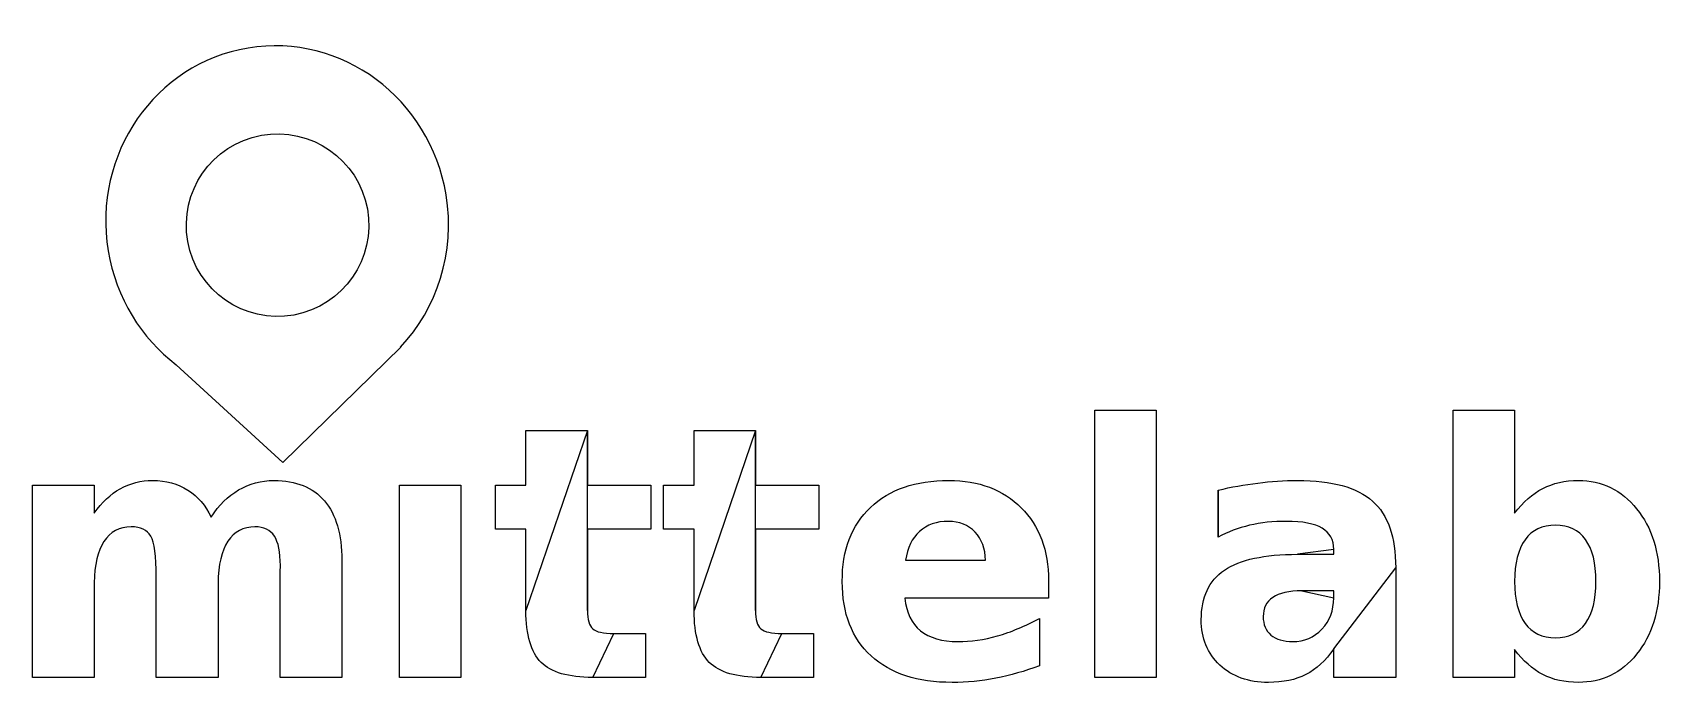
# Model space of a CAD drawing. Extents: x 0 to 667, y 0 to 266.
import ezdxf

# ---------------------------------------------------------------- set-up
doc = ezdxf.new("R2010")
doc.units = 0
doc.layers.add('mittelab', color=7, linetype='CONTINUOUS')

msp = doc.modelspace()

# ---------------------------------------------------------------- linework, layer by layer
at = {"layer": 'mittelab', "color": 7}
for points in [[(58.86369, 130.05583), (102.57869, 89.98583), (150.83369, 137.22683), (150.77369, 137.28183)], [(607.2187, 13.4298), (607.2187, 2.0388), (582.0467, 2.0388), (582.0467, 111.4458), (607.2187, 111.4458), (607.2187, 69.2578), (607.2187, 69.2578)], [(25.312, 40.7809), (25.312, 2.0389), (0, 2.0389), (0, 80.7889), (25.312, 80.7889), (25.312, 69.2579)], [(126.703, 49.9919), (126.703, 2.0389), (101.391, 2.0389), (101.391, 43.1019)], [(357.68, 49.9922), (390.375, 49.9922), (390.375, 49.9922)], [(76.008, 40.7109), (76.008, 2.0389), (50.695, 2.0389), (50.695, 43.1019)], [(416.25, 41.6252), (416.25, 34.4532), (357.398, 34.4532)], [(412.523, 26.2262), (412.523, 6.8202)]]:
    msp.add_lwpolyline(points, dxfattribs=at)
for points in [[(435.234, 111.445), (460.406, 111.445), (460.406, 2.039), (435.234, 2.039), (435.234, 111.445), (435.234, 111.445)], [(202.1483, 29.3904), (202.1483, 62.7894), (189.6323, 62.7894), (189.6323, 80.7894), (202.1483, 80.7894), (202.1483, 103.1484), (227.3203, 103.1484), (227.3203, 103.1484)], [(227.3203, 103.1484), (227.3203, 80.7894), (253.2653, 80.7894), (253.2653, 62.7894), (227.3203, 62.7894), (227.3203, 29.3904)], [(271.0546, 29.3904), (271.0546, 62.7894), (258.5386, 62.7894), (258.5386, 80.7894), (271.0546, 80.7894), (271.0546, 103.1484), (296.2266, 103.1484), (296.2266, 103.1484)], [(296.2266, 103.1484), (296.2266, 80.7894), (322.1716, 80.7894), (322.1716, 62.7894), (296.2266, 62.7894), (296.2266, 29.3904)], [(150.328, 80.789), (175.5, 80.789), (175.5, 2.039), (150.328, 2.039), (150.328, 80.789), (150.328, 80.789)], [(485.7192, 59.4848), (485.7192, 78.6798)], [(518.2732, 52.4528), (533.1092, 52.4528), (533.1092, 54.4218)], [(558.4922, 46.9688), (558.4922, 2.0388), (533.1092, 2.0388), (533.1092, 13.7108)], [(533.1092, 34.5938), (533.1092, 37.4768), (520.0312, 37.4768), (520.0312, 37.4768)], [(238.1483, 20.0394), (251.0863, 20.0394), (251.0863, 2.0394), (229.5003, 2.0394)], [(307.0546, 20.0394), (319.9926, 20.0394), (319.9926, 2.0394), (298.4066, 2.0394)]]:
    msp.add_lwpolyline(points, close=True, dxfattribs=at)
for points in [[(169.43669, 199.59883), (162.89669, 239.13183), (126.60769, 266.05383), (88.38269, 259.73083)], [(88.38269, 259.73083), (50.15769, 253.40783), (24.47069, 216.23383), (31.01069, 176.70083)], [(93.75569, 224.00783), (114.07469, 227.67683), (133.52069, 214.17883), (137.18969, 193.85883)], [(63.60669, 180.57383), (59.93769, 200.89283), (73.43569, 220.33883), (93.75569, 224.00783)], [(137.18969, 193.85883), (140.85869, 173.53983), (127.35969, 154.09383), (107.04069, 150.42483)], [(150.77369, 137.28183), (165.71769, 153.14283), (173.34869, 175.94483), (169.43669, 199.59883)], [(107.04069, 150.42483), (86.72169, 146.75583), (67.27469, 160.25383), (63.60669, 180.57383)], [(31.01069, 176.70083), (34.22069, 157.29683), (44.60769, 140.94383), (58.86369, 130.05583)], [(35.93, 79.3129), (39.961, 81.5629), (44.391, 82.6879), (49.219, 82.6879)], [(49.219, 82.6879), (54.656, 82.6879), (59.461, 81.3749), (63.633, 78.7499)], [(84.445, 78.8199), (88.852, 81.3989), (93.68, 82.6879), (98.93, 82.6879)], [(98.93, 82.6879), (107.977, 82.6879), (114.867, 79.8989), (119.602, 74.3199)], [(343.336, 71.6482), (351.117, 79.0082), (361.805, 82.6872), (375.398, 82.6872)], [(375.398, 82.6872), (387.773, 82.6872), (397.664, 78.9612), (405.07, 71.5082)], [(485.7192, 78.6798), (491.1092, 79.9918), (496.5232, 80.9768), (501.9612, 81.6328)], [(501.9612, 81.6328), (507.3982, 82.3358), (512.8362, 82.6878), (518.2732, 82.6878)], [(518.2732, 82.6878), (532.4762, 82.6878), (542.7192, 79.8748), (549.0002, 74.2498)], [(618.7497, 79.3828), (622.9687, 81.5858), (627.8207, 82.6878), (633.3047, 82.6878)], [(633.3047, 82.6878), (643.0077, 82.6878), (650.9767, 78.8208), (657.2107, 71.0858)], [(25.312, 69.2579), (28.406, 73.7109), (31.945, 77.0629), (35.93, 79.3129)], [(63.633, 78.7499), (67.805, 76.1249), (70.969, 72.4449), (73.125, 67.7109)], [(73.125, 67.7109), (76.313, 72.5859), (80.086, 76.2889), (84.445, 78.8199)], [(119.602, 74.3199), (124.336, 68.7419), (126.703, 60.6329), (126.703, 49.9919)], [(549.0002, 74.2498), (555.3282, 68.6718), (558.4922, 59.5778), (558.4922, 46.9688)], [(607.2187, 69.2578), (610.6877, 73.8518), (614.5317, 77.2268), (618.7497, 79.3828)], [(331.734, 41.3442), (331.734, 54.1872), (335.602, 64.2892), (343.336, 71.6482)], [(405.07, 71.5082), (412.523, 64.0552), (416.25, 54.0942), (416.25, 41.6252)], [(657.2107, 71.0858), (663.4457, 63.3988), (666.5627, 53.4848), (666.5627, 41.3438)], [(40.43, 63.7029), (35.602, 63.7029), (31.875, 61.7109), (29.25, 57.7269)], [(48.445, 59.9059), (46.945, 62.4379), (44.273, 63.7029), (40.43, 63.7029)], [(91.125, 63.7029), (86.344, 63.7029), (82.641, 61.7339), (80.016, 57.7969)], [(99.07, 59.9059), (97.43, 62.4379), (94.781, 63.7029), (91.125, 63.7029)], [(363.375, 61.8052), (360.328, 59.0862), (358.43, 55.1482), (357.68, 49.9922)], [(375.258, 65.9532), (370.383, 65.9532), (366.422, 64.5702), (363.375, 61.8052)], [(386.156, 61.5232), (383.391, 64.4762), (379.758, 65.9532), (375.258, 65.9532)], [(390.375, 49.9922), (390.375, 54.7732), (388.969, 58.6172), (386.156, 61.5232)], [(498.6562, 64.3358), (494.0152, 63.2578), (489.7032, 61.6408), (485.7192, 59.4848)], [(513.7032, 65.9528), (508.3122, 65.9528), (503.2972, 65.4138), (498.6562, 64.3358)], [(528.3982, 63.1408), (525.2582, 65.0158), (520.3592, 65.9528), (513.7032, 65.9528)], [(533.1092, 54.4218), (533.1092, 58.4068), (531.5392, 61.3128), (528.3982, 63.1408)], [(623.9527, 64.4058), (618.5627, 64.4058), (614.4137, 62.4138), (611.5077, 58.4298)], [(636.2577, 58.4998), (633.4457, 62.4378), (629.3437, 64.4058), (623.9527, 64.4058)], [(29.25, 57.7269), (26.625, 53.7889), (25.312, 48.1409), (25.312, 40.7809)], [(50.695, 43.1019), (50.695, 51.8199), (49.945, 57.4219), (48.445, 59.9059)], [(80.016, 57.7969), (77.437, 53.8589), (76.102, 48.1639), (76.008, 40.7109)], [(101.531, 47.8129), (101.531, 53.3909), (100.711, 57.4219), (99.07, 59.9059)], [(611.5077, 58.4298), (608.6487, 54.4918), (607.2187, 48.7968), (607.2187, 41.3438)], [(640.5467, 41.3438), (640.5467, 48.8438), (639.1167, 54.5628), (636.2577, 58.4998)], [(101.461, 44.9999), (101.508, 45.6559), (101.531, 46.5939), (101.531, 47.8129)], [(488.3202, 45.9848), (494.6952, 50.2968), (504.6802, 52.4528), (518.2732, 52.4528)], [(101.391, 43.1019), (101.437, 43.7109), (101.461, 44.3439), (101.461, 44.9999)], [(343.547, 10.8282), (335.672, 18.0942), (331.734, 28.2652), (331.734, 41.3442)], [(478.8282, 25.6638), (478.8282, 34.8988), (481.9922, 41.6718), (488.3202, 45.9848)], [(607.2187, 41.3438), (607.2187, 33.8908), (608.6487, 28.1718), (611.5077, 24.1878)], [(636.2577, 24.1878), (639.1167, 28.1248), (640.5467, 33.8438), (640.5467, 41.3438)], [(666.5627, 41.3438), (666.5627, 29.2028), (663.4457, 19.2658), (657.2107, 11.5308)], [(357.398, 34.4532), (358.008, 28.5472), (360.141, 24.1172), (363.797, 21.1642)], [(508.1482, 34.8048), (505.5232, 33.0238), (504.2112, 30.3988), (504.2112, 26.9298)], [(520.0312, 37.4768), (514.7812, 37.4768), (510.8202, 36.5858), (508.1482, 34.8048)], [(528.2582, 21.7968), (531.4922, 25.2188), (533.1092, 29.4848), (533.1092, 34.5938)], [(208.3363, 8.2264), (204.2113, 12.3984), (202.1483, 19.4534), (202.1483, 29.3904)], [(227.3203, 29.3904), (227.3203, 25.7344), (228.0473, 23.2504), (229.5003, 21.9374)], [(277.2426, 8.2264), (273.1176, 12.3984), (271.0546, 19.4534), (271.0546, 29.3904)], [(296.2266, 29.3904), (296.2266, 25.7344), (296.9536, 23.2504), (298.4066, 21.9374)], [(504.2112, 26.9298), (504.2112, 23.7418), (505.2652, 21.2348), (507.3752, 19.4068)], [(229.5003, 21.9374), (230.9533, 20.6714), (233.8363, 20.0394), (238.1483, 20.0394)], [(298.4066, 21.9374), (299.8596, 20.6714), (302.7426, 20.0394), (307.0546, 20.0394)], [(363.797, 21.1642), (367.453, 18.2112), (372.563, 16.7342), (379.125, 16.7342)], [(395.367, 19.0552), (400.945, 20.6482), (406.664, 23.0392), (412.523, 26.2262)], [(486.4222, 7.1018), (481.3592, 11.8828), (478.8282, 18.0708), (478.8282, 25.6638)], [(516.3042, 16.7348), (521.0392, 16.7348), (525.0232, 18.4218), (528.2582, 21.7968)], [(611.5077, 24.1878), (614.4137, 20.2498), (618.5627, 18.2808), (623.9527, 18.2808)], [(623.9527, 18.2808), (629.3437, 18.2808), (633.4457, 20.2498), (636.2577, 24.1878)], [(379.125, 16.7342), (384.422, 16.7342), (389.836, 17.5082), (395.367, 19.0552)], [(507.3752, 19.4068), (509.5312, 17.6248), (512.5082, 16.7348), (516.3042, 16.7348)], [(533.1092, 13.7108), (529.7342, 8.9298), (525.9372, 5.4378), (521.7192, 3.2348)], [(618.7497, 3.2348), (614.5317, 5.4378), (610.6877, 8.8358), (607.2187, 13.4298)], [(229.5003, 2.0394), (219.5623, 2.0394), (212.5073, 4.1014), (208.3363, 8.2264)], [(298.4066, 2.0394), (288.4686, 2.0394), (281.4136, 4.1014), (277.2426, 8.2264)], [(376.805, 0.0002), (362.555, 0.0002), (351.469, 3.6092), (343.547, 10.8282)], [(412.523, 6.8202), (406.57, 4.5702), (400.617, 2.8832), (394.664, 1.7582)], [(506.3202, -0.0002), (498.1642, -0.0002), (491.5312, 2.3668), (486.4222, 7.1018)], [(657.2107, 11.5308), (650.9767, 3.8438), (643.0077, -0.0002), (633.3047, -0.0002)], [(394.664, 1.7582), (388.711, 0.5862), (382.758, 0.0002), (376.805, 0.0002)], [(521.7192, 3.2348), (517.5002, 1.0778), (512.3672, -0.0002), (506.3202, -0.0002)], [(633.3047, -0.0002), (627.8207, -0.0002), (622.9687, 1.0778), (618.7497, 3.2348)]]:
    msp.add_open_spline(points, degree=3, dxfattribs=at)

doc.saveas('drawing.dxf')
